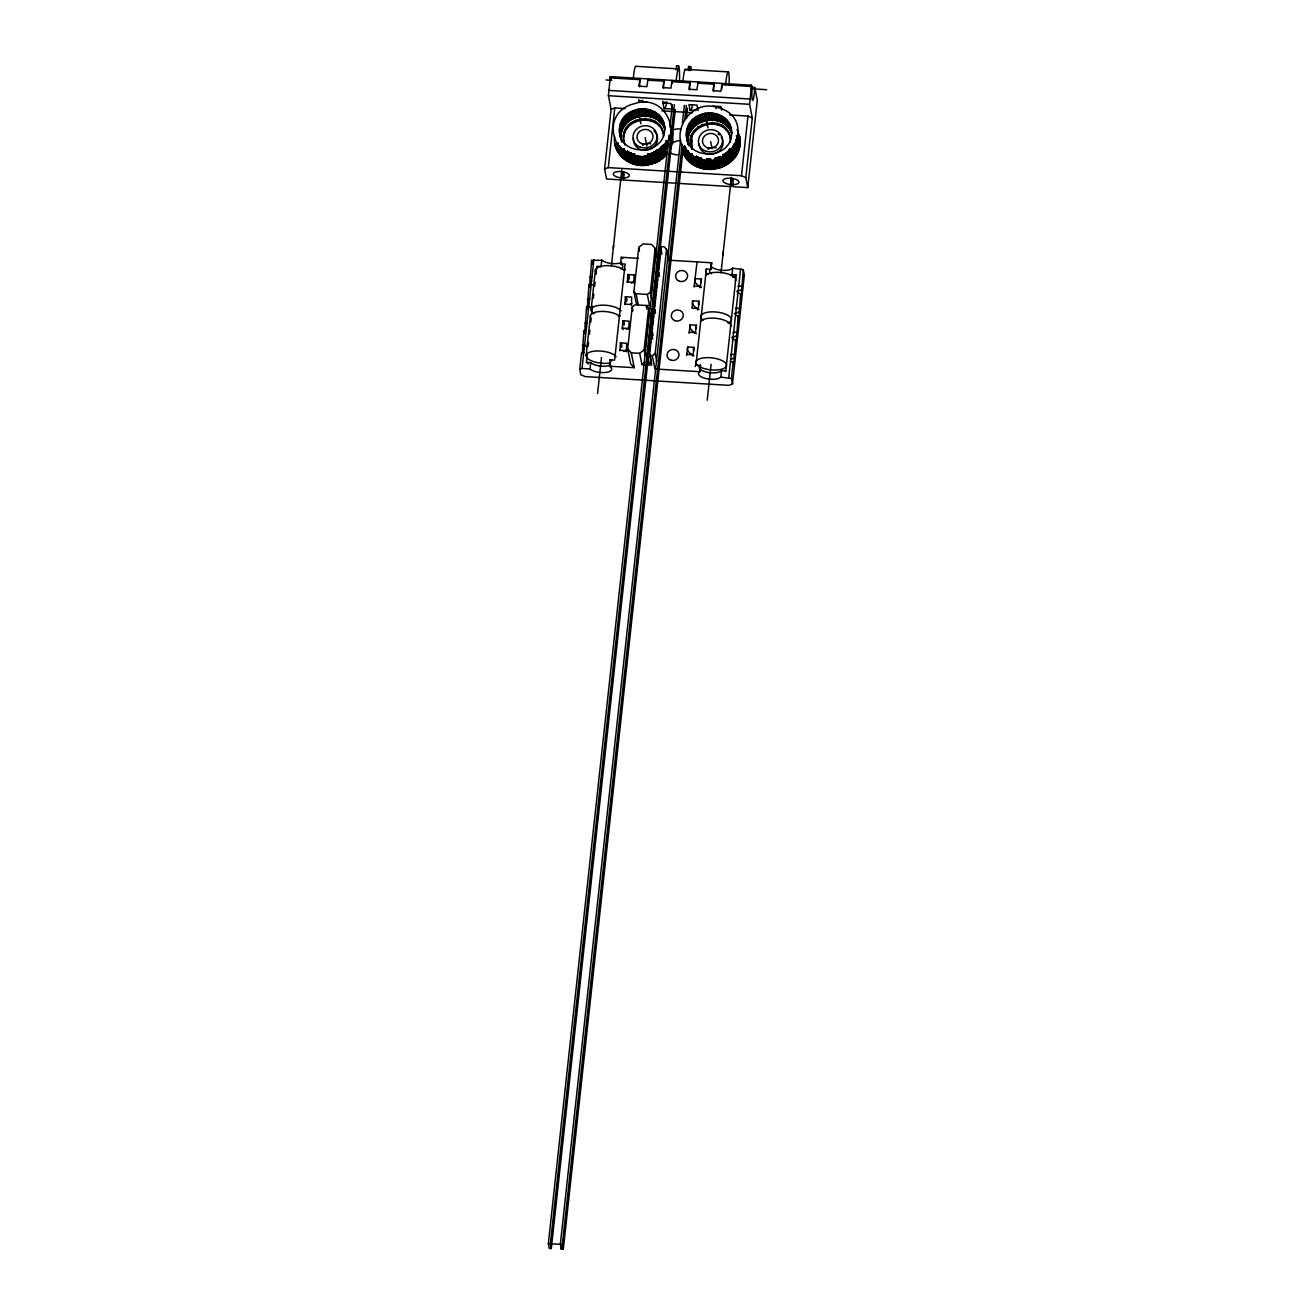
<?xml version="1.0" encoding="UTF-8"?>
<svg xmlns="http://www.w3.org/2000/svg" width="1315" height="1315" viewBox="0 0 1315 1315"><rect width="100%" height="100%" fill="white"/><g stroke="black" fill="none" stroke-linecap="round" stroke-linejoin="round"><path stroke-width="1.5" d="M704.988 160.463L705.645 169.224C707.191 162.994 698.742 165.887 701.257 158.178L699.646 159.542C733.589 171.197 756.174 117.906 718.385 107.698C684.457 96.044 661.856 149.318 699.646 159.542L700.846 158.079L702.111 164.49L701.388 168.353L701.388 164.276L710.626 165.493L721.754 162.83L731.206 155.63L734.986 149.516L736.86 140.015L740.115 140.179C742.564 173.202 687.318 180.714 681.762 147.691M736.844 141.921L740.098 143.204L736.795 142.431L736.86 140.015M614.565 136.563C612.231 153.789 629.984 167.86 646.355 165.213L645.451 156.37M622.209 171.772L621.321 179.892L606.593 179.004L604.604 168.961L611.097 109.326L608.401 95.699L610.291 76.615L751.473 85.228L752.065 88.845A11.506 1.282 -86.5 0 0 752.739 100.417A11.506 1.282 -86.5 0 0 754.711 87.563L751.013 87.053M640.865 165.345L639.994 156.485M646.355 165.213L644.958 156.436L646.355 165.213L656.875 162.156L666.311 155.022L664.256 151.554L664.354 144.946M707.832 169.421L706.615 159.033L706.073 160.611M733.228 178.577L732.981 186.714L747.775 187.618L745.802 177.574L752.295 117.939L749.583 104.312L751.473 85.228M702.67 164.622L701.799 159.822L703.048 164.737L702.44 168.632L702.539 164.605M617.721 142.76L614.993 144.601L617.935 143.631L618.461 145.373L615.831 147.51L618.642 145.834L618.099 144.025M700.303 157.915L701.47 164.276L695.125 161.416L689.981 157.077L686.479 151.948L685.263 147.461M622.307 149.68C629.737 169.323 668.628 162.748 666.919 141.001M665.406 143.795L666.36 148.628L665.456 143.697C665.061 153.641 669.417 144.469 667.954 141.741M732.356 147.905L733.244 152.836L736.384 154.858L733.523 152.392L734.428 150.65L733.54 145.768L734.575 150.387L733.606 145.603L734.51 150.567L737.846 152.096L734.822 149.894L734.033 144.716M650.876 155.055L651.747 164.128L649.429 153.871L650.005 155.318C614.236 167.597 596.698 113.106 634.109 103.754C669.877 91.475 687.416 145.949 650.005 155.318L648.689 154.069L647.457 165.065L645.879 156.304M717.645 168.501L715.82 158.096M641.506 156.617L641.967 165.394L641.013 156.6M639.78 165.263L638.909 156.436M706.73 169.339L705.974 160.529L706.73 169.339L706.369 165.312M660.377 149.696L663.253 158.014L661.577 154.299L661.889 148.266C663.976 153.28 660.755 157.258 660.64 149.466L663.253 158.014L661.018 154.792L660.064 149.992M734.082 144.584L735.036 149.4L735.332 143.614M623.228 149.795L623.014 153L620.368 155.4L622.537 152.458L621.896 149.236M643.331 161.416L643.068 165.394L643.89 161.4L642.838 156.551M619.447 129.61C619.595 102.899 665.538 101.913 664.667 129.445C664.535 156.156 618.592 157.142 619.447 129.61L620.877 138.272M620.877 136.826C621.124 114.06 657.533 107.896 664.979 129.544M686.397 133.686C686.545 106.992 732.488 106.005 731.633 133.538C731.485 160.249 685.542 161.235 686.397 133.686L687.959 143.812M687.827 140.902C688.09 118.136 724.483 111.972 731.929 133.637L730.499 126.421M647.983 79.837L648.048 78.916L646.898 86.675L638.893 86.182L640.043 78.423L639.978 79.344A19.166 2.137 -86.5 0 0 639.567 86.806M698.002 82.894L698.068 81.974L696.934 89.732L688.928 89.239L690.079 81.481L689.997 82.401A19.166 2.137 -86.5 0 0 689.586 89.847M637.594 156.304L638.548 161.12L637.611 164.967L638.416 161.088L637.38 156.255L638.416 161.088M704.561 169.06L704.002 160.266M702.44 168.632L702.046 159.904M586.161 355.395L590.435 315.863M591.125 309.6L595.399 270.085M597.569 393.53L601.465 357.581M611.36 266.14L613.612 245.231M707.223 400.22L711.103 364.255M720.998 272.83L723.266 251.921M710.938 266.271A11.506 4.471 6.2 0 0 721.82 270.298A11.506 4.471 6.2 0 0 732.603 268.211L743.271 269.641L744.356 275.098L732.488 383.98L728.806 385.344L585.142 376.583L580.819 374.742L579.751 369.285L581.542 352.88L584.057 352.436M582.298 353.867L583.942 330.706L586.474 330.279M584.912 329.851L586.556 306.691L589.087 306.264A19.166 7.463 6.2 0 0 590.073 307.25M587.328 307.694L588.972 284.533L591.503 284.106A19.166 7.463 6.2 0 0 592.49 285.092M588.972 284.533L589.531 287.36L591.602 260.386L601.958 260.238A11.506 4.471 6.2 0 0 621.748 262.408M590.714 283.991L591.142 279.964M579.751 369.285L582.019 368.479L593.887 259.581M588.282 363.926A15.517 6.049 6.2 0 1 586.424 362.348L587.246 354.31M588.117 346.305L588.561 342.311M589.432 334.306L589.876 330.295M590.747 322.29L591.175 318.296A15.435 6.016 6.2 0 1 600.067 311.491A15.435 6.016 6.2 0 1 619.661 316.29M591.619 314.285L592.49 306.28M593.361 298.275L593.788 294.281M594.659 286.276L595.103 282.281M595.974 274.276L596.846 266.271L601.251 266.715M604.604 168.961L608.286 167.613L614.779 107.962L625.036 108.586M621.042 268.885A11.506 4.471 6.2 0 0 620.779 263.855L625.102 264.036L614.647 360.08L610.094 359.8L609.618 366.277A11.506 4.471 6.2 0 1 606.182 372.392A11.506 4.471 6.2 0 1 590.106 369.137L590.599 362.578L586.375 362.315M601.054 266.518L601.76 260.058M613.267 248.387L621.798 169.734M676.14 183.245L623.326 180.023L623.589 171.903M623.326 180.023L623.984 173.925M620.647 263.773L621.255 257.296L638.449 258.348M620.006 350.743L620.351 342.886L626.614 343.281L626.581 351.795M623.096 329.588A19.166 7.463 6.2 0 0 622.422 328.569L622.768 320.728L629.03 321.107L628.981 329.621M625.036 304.554L625.381 296.713L631.644 297.091L631.595 305.622M627.452 282.396L627.797 274.556L634.06 274.934L634.816 276.068M634.011 283.448L634.06 274.934M609.503 366.211L634.241 367.69L630.641 363.762L627.699 348.87L632.219 307.233L634.849 304.817L649.561 305.655L647.342 294.429L650.366 292.259L655.149 248.371L651.55 244.442L643.15 243.916L638.745 247.368L633.912 291.766L636.131 302.976L638.285 304.965L636.065 293.738L633.912 291.766M663.565 88.269A19.166 2.137 -86.5 0 1 663.976 80.807L664.059 79.886L662.908 87.645L670.913 88.138L672.064 80.379L671.981 81.3A19.166 2.137 -86.5 0 0 671.817 83.798M645.221 355.477L644.103 349.872L648.64 308.236L646.142 305.507L646.881 309.255M648.41 356.464L551.297 1248.51L549.292 1248.395L548.339 1243.579L669.006 135.149M669.91 126.996L672.343 104.543M676.124 69.826L676.568 65.75L678.573 65.865L679.526 70.681M674.348 104.658L550.344 1243.711L551.297 1248.51M678.129 69.958L678.573 65.865M660.196 248.272L675.302 109.474M651.813 363.285L648.805 363.104L647.095 354.442L649.314 353.636L650.317 349.971L647.506 350.76M649.709 349.938L650.711 346.272L647.901 347.061L648.936 352.256M650.12 346.239L651.122 342.59L648.311 343.363M650.514 342.541L651.517 338.892L648.706 339.664L649.396 343.133M650.909 338.859L651.911 335.193L649.1 335.983L650.136 341.177M651.32 335.161L652.322 331.512L649.511 332.284M651.714 331.462L652.717 327.813L649.906 328.586M652.125 327.78L653.128 324.115L650.317 324.887L651.007 328.356M652.519 324.082L653.522 320.416L650.711 321.205L651.747 326.399M652.93 320.383L653.933 316.734L651.122 317.507L651.813 320.975M653.325 316.685L654.328 313.036L651.517 313.808M653.736 313.003L654.739 309.337L651.928 310.11L652.947 315.321M654.13 309.304L655.133 305.639L652.322 306.428M654.541 305.606L655.544 301.957L652.733 302.729L653.407 306.198M654.936 301.908L655.938 298.258L653.128 299.031L654.163 304.225M655.347 298.226L656.349 294.56L653.539 295.349M655.741 294.527L656.744 290.862L653.933 291.651M656.152 290.829L657.155 287.18L654.344 287.952L655.018 291.42M656.547 287.13L657.549 283.481L654.739 284.254M656.941 283.448L657.944 279.783L655.133 280.572L655.823 284.024M657.352 279.75L658.355 276.084L655.544 276.873M657.747 276.051L658.749 272.402L655.938 273.175L656.974 278.369M658.158 272.353L659.16 268.704L656.349 269.476M658.552 268.671L659.555 265.005L656.744 265.794L657.434 269.246M658.963 264.972L659.966 261.307L657.155 262.096L658.174 267.29M659.357 261.274L660.36 257.625L657.549 258.397L658.24 261.866M659.768 257.592L660.771 253.926L657.96 254.699M660.163 253.894L661.166 250.228L658.355 251.017L659.39 256.211M660.574 250.195L661.56 246.628L664.174 246.793L666.524 249.357L668.776 260.748M648.805 363.104L647.276 352.88L649.479 352.058M644.103 349.872L639.698 353.324L641.917 364.551L651.615 365.143L649.314 353.636M656.695 361.017L655.182 353.423L666.524 249.357M680.578 139.965L560.338 1244.319L561.291 1249.135L563.297 1249.25L683.307 146.935M682.354 123.643L684.359 105.266M688.123 70.566L688.583 66.49L690.572 66.605L691.213 69.81M561.291 1249.135L561.735 1245.042M563.297 1249.25L562.343 1244.434L682.123 144.173M684.803 119.681L686.348 105.397M690.128 70.681L690.572 66.605M686.414 118.366L687.531 108.159M713.601 91.31A19.166 2.137 -86.5 0 1 714.012 83.864L714.078 82.944L712.927 90.702L720.932 91.195L722.083 83.437L722.001 84.357A19.166 2.137 -86.5 0 0 721.705 89.338M686.627 355.461L687.761 347.012L694.024 347.39L692.939 355.182A19.166 7.463 6.2 0 0 692.643 356.135M689.044 333.287L690.178 324.838L696.44 325.216L695.356 333.024M692.791 300.823L691.986 308.22L698.249 308.598L699.054 301.217L692.791 300.823L692.463 301.891A25.215 9.813 6.2 0 0 698.89 309.6M694.073 287.114L697.032 261.915M700.09 287.788A19.166 7.463 6.2 0 1 700.369 286.851L701.454 279.043L695.208 278.665L694.879 279.733A25.215 9.813 6.2 0 0 701.289 287.443M695.175 366.523A15.517 6.049 6.2 0 1 695.931 365.028L706.385 268.983L710.938 269.263L711.645 262.803L670.831 260.321M699.712 371.718L700.484 365.307L699.712 371.718A11.506 4.471 6.2 0 0 705.58 378.457A11.506 4.471 6.2 0 0 720.752 377.109L731.419 378.539L732.488 383.98M711.579 273.914A11.506 4.471 6.2 0 1 710.757 269.345L711.645 262.803M680.2 183.492L730.976 186.582L731.239 178.446M722.921 255.077L731.387 177.361M730.976 186.582L731.863 178.462M745.802 177.574L741.479 175.733L747.972 116.082L729.529 114.964M720.867 376.945L721.573 370.551L725.798 370.814L736.252 274.769L731.913 274.671A11.506 4.471 6.2 0 1 730.598 275.608M732.028 274.506L732.734 268.046M747.775 187.618L757.292 100.252L754.728 87.365M728.757 377.421L740.608 268.523M731.419 378.539L733.211 362.118L730.433 361.362M733.211 362.118L733.77 364.962L735.611 339.96L732.85 339.204A19.166 7.463 6.2 0 1 732.241 340.092M735.611 339.96L736.17 342.788L738.225 315.945L735.463 315.189M738.225 315.945L738.8 318.789L740.641 293.787L737.879 293.031A19.166 7.463 6.2 0 1 737.271 293.919M740.641 293.787L741.2 296.615L743.271 269.641M624.198 150.272L625.151 155.088L623.277 158.342L625.71 155.565L626.088 152.195M694.534 156.814L695.734 161.745L694.649 156.88L695.602 161.696L694.501 165.46L695.75 161.794L694.797 156.978L695.931 161.893L697.723 162.797L696.523 156.469L698.101 163.011L697.345 166.906L696.523 156.469L697.345 166.906L698.479 163.192L697.213 156.781M709.377 160.644L709.574 159.066L711.119 169.454L710.297 165.493M636.542 164.769L636.115 155.975M703.492 168.862L703.065 160.068M698.331 167.317L697.92 158.556L699.186 163.487L698.331 167.317L699.366 163.57L698.347 158.688M629.573 152.376L628.8 157.718L626.647 160.841L628.159 157.323L627.206 152.507M644.153 165.378L642.772 156.584L643.068 165.394L641.95 156.617M637.611 164.967L637.348 156.255L638.268 161.055L637.118 156.238M630.263 152.704L631.529 159.115L630.395 162.83L633.156 153.773L634.619 160.233L633.255 153.789L632.696 155.449L633.468 153.871L634.751 160.282L633.403 163.964L634.422 160.183L632.959 153.724L632.696 155.449L633.896 153.987L635.161 160.414L634.438 164.276L636.098 160.644L634.997 155.795L636.329 160.644L635.178 155.795M736.203 145.899L736.022 140.31L736.515 144.14M635.49 164.539L636.098 160.644L634.948 155.795L635.901 160.594L634.438 164.276L635.572 160.512M636.016 160.594L636.591 156.633M693.498 156.156L693.597 164.917L695.125 161.416L694.172 156.6M639.419 161.235L638.696 165.131L639.945 161.301L638.843 156.469M712.845 160.397L714.407 169.142L709.36 159.066L708.275 160.66L708.588 159.099L710.018 169.487L707.585 159.033L707.174 160.66L708.144 159.082L710.018 169.487L707.865 159.066L707.174 160.66M717.332 157.652L719.765 167.893L717.332 157.652L716.971 159.394L716.379 157.948L718.713 168.205L716.708 164.622L715.639 158.162L716.987 164.523M633.403 163.964L634.224 160.134L632.959 153.724M700.353 168.041L701.191 164.211L700.106 157.866L698.61 159.23L699.909 157.8L701.388 168.353L700.435 157.948M632.384 163.619L633.32 159.822L632.384 154.94M699.333 167.695L700.27 163.915L699.35 159.033M623.474 135.527L623.968 141.954C616.916 115.802 663.681 109.063 663.45 136.365M623.803 137.122C625.677 116.328 659.867 113.715 663.648 134.755M691.92 149.088C680.397 123.298 727.507 110.739 730.614 138.831L728.773 132.651M690.917 146.031C687.186 125.056 720.061 115.375 729.102 134.262M638.63 156.436L639.863 161.252L638.696 165.131L638.022 156.37M631.381 163.241L632.449 159.444L634.34 160.118M690.737 153.97L691.624 158.721L690.227 162.419L691.789 158.901L690.605 153.871L691.411 158.54L690.227 162.419L692.101 159.164L691.148 154.365M690.178 324.838L689.849 325.906A25.215 9.813 6.2 0 0 696.276 333.615M687.761 347.012L687.433 348.064A25.215 9.813 6.2 0 0 693.86 355.773M667.461 142.053L668.102 145.209L667.478 141.987L668.152 145.143L668.661 143.614M629.655 152.409L631.134 158.934L629.425 162.386L630.773 158.721M696.375 166.463L697.607 162.797L696.342 156.386M634.833 154.233L633.731 155.729L634.307 154.102L635.72 160.545L634.783 155.745M663.401 146.54C662.957 156.682 667.346 148.792 664.7 144.897L665.653 149.713L664.617 145.028M730.104 156.814L728.691 158.244L731.009 161.4L728.296 158.605L727.442 153.691M628.471 161.893L629.803 158.277L628.899 153.411M695.421 165.986L696.769 162.353L695.619 157.373M735.923 146.935L739.244 148.217L735.825 147.313L735.216 144.009L735.808 147.214L739.244 148.217L736.088 146.425L735.447 143.22M691.033 163.093L692.413 159.444L691.641 154.759L692.66 159.641L691.033 163.093L692.824 159.773L691.46 154.628M667.691 141.346L668.152 145.028L668.562 144.091M629.425 162.386L630.838 158.803L629.819 153.904L631.019 158.868L629.901 153.987M627.551 161.383L628.981 157.816L627.649 151.324M694.501 165.46L695.931 161.893M667.461 146.655L666.738 141.379M669.96 149.877L672.918 141.149L672.622 132.092M632.055 159.329L630.395 162.83L632.416 159.477L630.97 154.463M685.953 150.781L687.055 153L686.446 149.828L689.011 155.86L688.074 151.143L689.109 156.025L688.139 151.192L689.044 155.975L687.334 159.493L689.241 156.222L688.205 151.291L688.912 155.811L687.334 159.493L689.487 156.534M626.696 152.162L627.814 157.093L625.759 160.266L627.485 156.83L626.285 151.833M692.709 164.342L694.435 160.907M708.275 160.66L709.032 159.082L710.429 165.476L712.911 165.279M624.904 159.641L626.614 156.255L625.825 155.597M691.854 163.734L693.564 160.348L692.134 153.724M666.475 148.365L665.505 143.631L666.458 148.48L666.311 141.741M689.208 152.392L690.112 157.225L688.008 160.266L689.767 156.847L688.863 153.329M733.491 152.343L732.734 147.181M625.759 160.266L627.551 156.912L626.663 152.129M624.083 159.016L625.858 155.68L624.789 150.781M737.386 153.033L734.378 150.732L733.622 145.587M628.521 157.537L626.647 160.841L628.981 157.816L627.534 151.291L628.734 157.652L630.658 158.704L629.54 153.756M633.731 155.729L634.635 154.184M729.447 149.779L730.729 156.206L733.277 159.115L730.22 156.748L729.069 150.189M622.505 157.652L624.609 154.595L623.54 149.68L624.839 154.808L623.721 149.828L624.74 154.71L622.505 157.652L624.461 154.463L623.392 149.466M689.455 161.729L691.411 158.54L690.112 157.225M688.008 160.266L689.981 157.077L689.257 153.773M687.005 152.935L684.951 156.173L687.351 153.559L686.512 149.992M621.765 156.929L623.787 153.822L622.718 148.776M688.715 161.005L690.737 157.899L689.981 154.463M631.151 153.066L629.622 154.414L630.658 152.869M687.844 154.332L685.493 157.027L687.581 153.904M736.795 142.168L740.098 143.204M701.454 279.043L701.174 279.454A19.166 7.463 6.2 0 0 701.273 282.396M699.054 301.217L698.758 301.628A19.166 7.463 6.2 0 0 698.873 304.554M698.249 308.598L697.969 309.009A19.166 7.463 6.2 0 0 697.673 309.962M696.44 325.216L696.145 325.627A19.166 7.463 6.2 0 0 696.26 328.569M694.024 347.39L693.745 347.801A19.166 7.463 6.2 0 0 693.843 350.727M621.058 156.173C623.425 147.609 626.203 161.334 623.655 149.795M721.573 370.551L721.442 370.731A11.506 4.471 6.2 0 1 709.163 372.638A11.506 4.471 6.2 0 1 699.186 367.575M700.698 159.805L701.783 158.326L699.646 159.542L701.585 158.277M687.153 153.198L684.951 156.173L686.94 152.737L684.441 155.285M734.526 144.256L735.874 147.116L735.266 143.779L735.825 147.313L738.948 149.203M656.875 162.156L653.999 153.855L655.889 162.616L655.297 158.507L657.089 157.504L655.823 151.094L655.889 162.616L653.144 152.507M725.864 155.236L724.368 154.217L724.96 155.827L723.924 154.513L725.19 160.923L727.606 164.063L725.469 160.742L724.121 154.365C723.842 169.29 726.373 153.691 730.203 162.107L727.968 158.885L726.702 152.474M619.727 154.611L622.077 151.883L621.502 148.71L622.209 152.03L621.469 148.694L622.274 152.129L619.727 154.611C621.009 148.003 624.559 156.436 622.357 149.729L623.146 153.148L620.368 155.4L622.817 152.754M686.677 158.688L688.912 155.811M725.765 370.846L725.798 370.814A15.517 6.049 6.2 0 1 725.255 371.57M685.493 157.027L687.745 154.167M662.809 147.313L663.763 152.113L666.311 155.022L667.658 153.395L664.979 150.65L663.96 145.801M619.118 153.789L621.403 150.995L618.938 146.59L616.193 148.447L619.135 147.05L616.587 149.384M686.068 157.866L688.37 155.088M628.636 154.003L629.869 152.524M686.085 151.126L683.537 153.477L685.888 150.666M665.653 149.663L664.88 144.634M618.527 152.951L620.894 150.239L617.984 152.08L620.401 149.466L619.562 145.916M736.186 146.031L739.49 147.231L736.252 145.718L735.693 141.905M629.622 154.414L630.953 152.984M684.49 145.949L681.959 148.694L684.671 146.836M684.77 147.231L682.189 149.663L684.885 147.724L685.592 149.926L683.143 152.54L685.411 149.45L685 147.905M728.691 158.244L727.853 153.247M620.203 149.121L617.475 151.209L619.94 148.677M683.537 153.477L686.101 151.028M661.33 154.513L660.623 149.483L661.511 154.348M684.54 146.146L681.959 148.694L684.589 146.442M654.87 163.044L652.421 152.819L654.13 153.806L652.733 152.688L654.87 163.044L652.224 152.902L653.128 154.233M617.014 150.304L619.529 147.872M683.964 154.381L686.479 151.948L685.526 147.148M662.579 153.263L662.037 146.179L663.385 152.524L665.587 155.811L663.122 152.819L661.987 146.261L663.27 152.622L665.587 155.811M617.475 151.209C621.88 150.272 619.332 144.305 616.193 148.447L618.79 146.212M696.588 158.507L698.101 157.159L695.602 158.096L697.607 156.945M647.703 160.94L650.136 160.43L649.002 153.987L650.695 164.424L650.284 160.397M620.614 149.811L617.984 152.08C620.976 147.296 623.524 155.384 621.124 148.151M682.781 151.587L685.493 149.516L683.143 152.54L685.592 149.926M682.189 149.663L684.836 147.527M649.709 355.51L652.322 355.675L655.182 353.423M641.917 364.551L644.86 362.25M615.519 146.557L618.182 144.502M682.469 150.633L685.131 148.595M657.073 150.354L658.437 156.699L657.188 150.255C656.267 161.877 663.993 154.381 659.407 148.661M658.24 156.847L657.237 150.255L658.914 151.159L656.958 150.436L659.736 160.562L657.237 150.255L659.736 160.562L656.908 152.277M615.831 147.51L618.461 145.373M615.239 145.587L617.935 143.631M624.198 148.94L622.324 150.189L624.444 149.137M742.005 289.234L740.986 289.859A25.215 9.813 6.2 0 1 736.729 291.42M739.589 311.392L738.57 312.017A25.215 9.813 6.2 0 1 734.312 313.595M736.975 335.407L735.956 336.032A25.215 9.813 6.2 0 1 731.699 337.61M734.575 357.565L733.54 358.206A25.215 9.813 6.2 0 1 731.584 359.061M711.464 262.885L711.563 262.819A11.506 4.471 6.2 0 0 710.527 263.904M655.297 158.507L654.393 151.833L655.675 158.26M723.825 166.232L720.489 156.403L721.754 162.83L723.825 166.232C718.943 162.665 725.962 159.033 726.702 164.654L723.875 156.354M713.601 160.266L714.505 165.065L713.535 160.266C711.777 170.194 718.302 159.97 718.713 168.205L717.234 164.474M617.803 143.154L614.993 144.601L617.886 143.45M656.99 157.553L658.815 161.12L657.5 157.307M724.236 161.498L723.053 155.038L725.765 165.213M642.131 161.416L641.243 156.584C646.125 163.339 636.986 162.715 638.761 156.436L639.863 161.252M695.602 158.096L697.903 157.077M720.998 157.899L721.754 162.83L720.094 156.6L722.839 166.709C722.806 161.022 715.146 163.75 719.765 167.893M652.602 152.737C658.108 162.994 649.166 156.09 651.747 164.128L649.857 153.74M718.072 164.227L716.938 157.767M611.097 109.326L614.779 107.962M658.536 249.439L660.738 248.634M658.125 253.138L660.344 252.316M657.73 256.836L659.933 256.014M657.319 260.518L659.538 259.713M659.127 263.395L656.925 264.216L657.944 269.411M656.514 267.915L658.733 267.093M656.119 271.613L658.322 270.791M657.927 274.49L655.708 275.295L656.399 278.764M655.314 278.994L657.516 278.172M654.903 282.692L657.122 281.87M656.711 285.569L654.508 286.391L655.544 291.585M654.097 290.073L656.317 289.267M653.703 293.771L655.906 292.949M653.308 297.469L655.511 296.648M652.898 301.151L655.117 300.346M652.503 304.85L654.706 304.044M652.092 308.548L654.311 307.726M653.9 311.425L651.698 312.247L652.371 315.699M651.287 315.929L653.506 315.123M650.892 319.627L653.095 318.822M652.7 322.504L650.481 323.326L651.517 328.52M650.087 327.024L652.289 326.202M649.676 330.706L651.895 329.901M649.281 334.404L651.484 333.599M648.87 338.103L651.089 337.281M648.476 341.801L650.678 340.98M648.065 345.483L650.284 344.678M649.873 348.36L647.67 349.182L648.361 352.65M710.626 165.493L709.574 159.066L711.119 169.454M589.778 277.136L592.309 276.709M587.361 299.31L589.893 298.883M584.748 323.326L587.279 322.882M582.331 345.483L584.863 345.056A19.166 7.463 6.2 0 0 587.131 347.012M646.865 156.107L647.457 165.065L646.322 156.238L648.542 164.885M649.626 164.671L648.788 160.759L649.741 160.545M646.257 161.186L645.123 156.403L646.257 161.186L643.791 161.367M634.488 160.183L633.255 153.789L634.619 160.233M707.125 165.345L709.163 165.476L708.012 159.082L708.916 169.471M723.562 154.759L724.96 155.827L724.203 154.332L725.42 160.759L724.368 154.217L727.376 159.362L726.538 154.447M710.429 165.476L709.278 159.066M722.149 162.6L721.458 157.636M701.191 164.211L699.005 163.405L698.216 158.671M736.515 136.316L739.572 136.185L740.115 140.179L736.893 140.113L740.148 141.182M703.048 164.737L702.325 159.92M622.915 177.985L623.754 177.969A8.071 3.14 6.2 0 0 629.31 175.322L629.195 174.895A8.071 3.14 6.2 0 0 620.532 171.525A8.071 3.14 6.2 0 0 613.267 174.024A8.071 3.14 6.2 0 0 620.647 177.821L621.321 179.892M732.57 184.675L733.408 184.659A8.071 3.14 6.2 0 0 738.964 182.012L738.833 181.585A8.071 3.14 6.2 0 0 730.187 178.215A8.071 3.14 6.2 0 0 722.905 180.697A8.071 3.14 6.2 0 0 730.285 184.511L730.565 184.544M706.665 165.328L705.415 160.512M736.449 136.02L739.572 136.185L737.09 129.577M635.72 66.309L678.54 68.906M685.312 69.317L728.132 71.898A15.435 1.726 -86.5 0 1 729.085 85.097M606.018 79.985L611.771 80.33M750.618 88.73L766.661 89.699M648.952 155.597L648.476 154.134L650.695 164.424M609.864 77.848L639.616 79.656M647.621 80.149L663.615 81.119M671.62 81.612L689.635 82.713M697.64 83.19L713.651 84.176M721.656 84.653L751.046 86.445M608.483 90.39L749.682 99.003M608.401 95.699L749.583 104.312M646.964 102.044L638.959 101.551L638.843 99.661M662.859 101.124L662.974 103.014L670.979 103.507L672.376 109.277A25.215 2.811 -86.5 0 0 672.754 109.129M712.993 106.071L720.998 106.548L721.721 110.246M662.974 103.014L664.075 108.553L672.08 109.046M698.084 110.641L696.983 105.085L688.978 104.608L690.079 110.148L696.079 110.509M661.905 110.838L692.643 112.712M608.286 167.613L741.479 175.733M626.992 281.936L633.255 282.33M694.402 286.045L700.648 286.44M636.065 293.738L647.342 294.429M624.576 304.11L630.838 304.488M621.962 328.125L628.225 328.503M689.372 332.235L695.635 332.613M619.546 350.283L625.809 350.661M686.956 354.392L693.219 354.771M627.699 348.87L631.299 352.815L639.698 353.324M695.931 365.028L700.303 365.389A11.506 4.471 6.2 0 0 699.366 366.425M699.794 371.701L654.952 368.956L652.322 355.675M582.019 368.479L589.909 368.956M548.339 1243.579L562.343 1244.434M699.186 163.487L698.364 158.737M736.844 138.798L740.049 139.16L736.795 138.305M627.551 156.912L626.466 152.03M712.237 160.463L714.407 169.142L711.645 160.479M645.862 161.252L644.679 156.403M736.384 135.626L739.77 137.171M736.877 139.604L740.115 140.179L736.86 139.209M638.005 161.038L636.098 160.644M735.545 140.721L736.679 143.549L740 144.223L736.762 142.825L736.137 139.62M736.811 138.486L740.049 139.16M736.696 137.401L739.934 138.157M728.806 150.485L730.795 151.077L729.168 150.091L730.335 156.6M641.967 165.394L640.75 156.534M736.712 143.236L740 144.223L736.647 143.73L736.038 140.212M660.311 147.888L662.316 148.496L660.475 147.74M621.255 257.296L621.485 257.395A11.506 4.471 6.2 0 1 622.85 258.562M610.094 359.8L610.324 359.899A11.506 4.471 6.2 0 1 611.689 361.066M661.166 147.083L663.089 147.757M691.411 158.54L690.638 153.888M736.893 141.017L740.148 142.201M733.425 145.932L734.28 150.896L737.846 152.096L734.641 150.272L733.688 145.472M728.937 150.337L730.795 151.077M729.266 152.573L727.425 151.833L728.461 153.28L727.277 151.965M741.446 286.391L738.685 285.634A19.166 7.463 6.2 0 1 738.077 286.538M739.03 308.565L736.269 307.809A19.166 7.463 6.2 0 1 735.66 308.696M736.416 332.563L733.655 331.807A19.166 7.463 6.2 0 1 733.047 332.711M734 354.738L731.239 353.982A19.166 7.463 6.2 0 1 730.63 354.869M622.077 151.883L621.387 148.611M747.972 116.082L752.295 117.939M699.399 163.537L700.27 163.915M739.868 145.225L736.647 143.73L736.071 140.031M729.726 149.466L731.518 150.288L730.072 149.055M656.218 150.896L657.993 151.751L656.596 150.666M736.499 144.634L739.704 146.228M734.986 149.516L738.241 151.143L735.184 149.039L734.329 143.828M705.07 165.098L704.281 160.331M736.301 145.538L739.49 147.231M725.946 153.082L727.622 153.97L726.357 152.737M658.996 148.989L660.656 149.877M590.336 279.98L591.651 280.753M587.92 302.138L589.235 302.91M585.307 326.153L586.621 326.925M582.907 348.327L584.205 349.1M738.241 151.143L735.118 149.236L734.428 146.08M653.539 152.326L655.133 153.329L654.032 152.096M735.529 148.184L738.619 150.173M726.11 152.951L727.622 153.97M729.94 149.22L731.518 150.288M657.418 150.14L658.914 151.159M694.336 160.89L692.775 159.674M667.872 145.817L670.88 148.003M690.079 110.148L690.375 110.378A25.215 2.811 -86.5 0 0 692.413 105.43M664.075 108.553L664.371 108.8A25.215 2.811 -86.5 0 0 666.804 101.715M736.384 154.858L733.408 152.556L732.537 147.609L733.376 152.589L732.389 147.822M733.984 151.57L736.91 153.954M733.967 158.31L731.206 155.63L730.351 150.633L731.206 155.63L733.967 158.31L730.992 155.877L730.121 150.962M653.834 152.178L655.133 153.329M730.433 156.518L733.277 159.115L730.072 156.896L729.151 151.998L730.072 156.896L732.554 159.904M735.249 156.617L732.488 153.97L731.732 148.842L732.603 153.789L735.841 155.745L733.03 153.181L732.077 148.365M656.103 152.836L654.903 151.652L657.845 161.663M590.599 362.578L590.797 362.759A11.506 4.471 6.2 0 0 610.587 364.929M627.797 274.556L628.258 275.016A19.166 7.463 6.2 0 1 627.502 280.67M625.381 296.713L625.841 297.174A19.166 7.463 6.2 0 1 626.614 301.119M622.768 320.728L623.228 321.189A19.166 7.463 6.2 0 1 624 325.134M620.351 342.886L620.812 343.346A19.166 7.463 6.2 0 1 621.584 347.291M734.625 157.471L731.929 154.726L731.074 149.663M664.387 151.389L666.311 155.022L664.042 151.8L663.253 146.77L664.387 151.389L667.001 154.217M723.99 161.679L726.702 164.654L724.45 161.383M731.009 161.4L728.543 158.375L727.639 153.477L728.494 158.392L727.705 153.46M731.798 160.66L729.398 157.586L728.066 151.126L729.151 157.718M664.831 156.567L662.448 153.51L661.429 148.644M624.51 150.551L625.463 155.351L623.277 158.342L625.858 155.68L625.299 151.094M661.741 154.167L664.059 157.307M628.915 157.734L627.255 151.126L628.734 157.652M720.078 158.31L719.387 156.896L720.456 163.389L722.839 166.709L719.683 156.764L720.078 158.31L718.269 157.34L719.058 158.704M729.365 162.781L727.211 159.493L726.307 154.595L727.261 159.394M662.415 158.704L660.262 155.4L659.472 150.469L662.415 158.704L659.341 150.567M724.171 161.564L722.773 155.17L724.171 161.564L721.639 157.586L722.625 162.337M718.006 159.115L720.653 163.307L719.552 156.814L721.836 167.137M728.247 153.559L730.22 156.748L729.283 151.883L730.22 156.748M728.494 163.438L725.436 155.219M661.544 159.345L659.489 155.992L658.7 150.962M730.828 150.748L732.603 153.789L731.65 148.957M651.303 153.247L652.109 154.628M725.65 160.644L727.606 164.063M658.684 156.551L660.656 159.97M732.932 147.609L734.51 150.567M698.775 158.868L701.388 164.276L700.106 157.866M724.812 165.739L722.132 157.274M695.323 157.258L697.805 162.879M658.815 161.12L655.758 151.176M692.019 154.775L694.501 161.005L693.597 164.917L694.764 161.186L693.81 156.37M689.849 153.871L691.559 158.688L690.457 153.74M720.801 167.531L718.549 158.868M653.851 163.438L651.599 154.792M715.491 168.977L713.272 160.315M690.605 144.436L692.117 149.006M623.639 140.343L624.97 144.995M688.008 152.688L689.044 155.975L688.09 151.159M652.815 163.8L650.547 155.219L651.451 160.052L652.421 152.819L653.506 159.312M647.868 155.844L647.506 154.348L648.788 160.759M662.201 147.97L663.253 152.672L662.201 146.014M666.541 141.806L667.56 146.475M667.56 141.839L668.234 144.962M650.514 155.219L651.352 160.068L650.333 155.285M650.136 160.43L648.755 154.036L649.988 160.446M716.576 168.747L714.768 159.97M656.317 152.622L657.237 157.438L656.547 152.491M642.558 156.584L643.676 161.4M622.439 149.811L623.146 153.148L622.176 149.548M666.639 141.56L667.626 146.31M663.27 146.754L664.256 151.554M654.114 153.789L655.1 158.605L654.097 153.789M647.605 160.989L646.618 156.173L647.522 160.989M642.18 161.4L641.178 156.6L642.328 161.416M721.031 157.882L722.067 162.682L721.097 157.866M694.747 156.929L695.734 161.745L694.928 157.06M735.233 143.845L735.874 147.033M730.236 150.831L731.156 155.647L730.17 150.896C731.091 162.534 731.14 148.891 735.841 155.745L732.784 153.526L731.83 148.727M736.219 145.768L735.644 142.415M735.841 141.165L736.367 144.88M735.069 144.272L735.529 147.921M734.493 143.351L735.364 148.398M729.957 125.073L731.387 132.289M729.299 123.774L730.729 130.99M728.559 122.509L729.989 129.725M733.211 146.294L734.049 151.307M732.965 146.738L733.803 151.767M727.721 121.309L729.151 128.525M726.784 120.175L728.214 127.374M725.765 119.09L727.195 126.306M731.485 149.137L732.323 154.102M731.222 149.466L732.176 154.282M724.664 118.087L726.094 125.303M730.433 148.48L731.715 154.891M730.614 150.288L731.419 155.285M726.012 128.623L726.34 130.234M723.48 117.15L724.91 124.366M722.231 116.312L723.661 123.528M729.069 152.08L729.874 157.011M728.757 152.359L729.71 157.175M720.916 115.539L722.346 122.755M727.705 151.488L728.97 157.899M722.198 125.451L722.51 127.045M719.552 114.865L720.982 122.081M726.685 154.348L727.524 159.23L730.203 162.107L727.211 159.493L726.39 154.578M718.121 114.273L719.552 121.49M726.225 154.66L727.014 159.575M725.864 154.907L726.817 159.707M725.666 155.055L726.603 159.871M724.91 153.773L725.979 160.331M716.659 113.78L718.089 120.996M724.516 154.052L725.781 160.463M724.351 154.184L725.535 160.66M724.203 154.332L725.305 160.841M717.563 123.298L717.891 124.909M715.146 113.386L716.576 120.602M722.675 155.219L723.776 161.729M722.609 157.027L723.562 161.844M713.618 113.09L715.048 120.306M722.379 157.142L723.332 161.959M721.902 157.406L722.856 162.222M712.056 112.893L713.486 120.109M710.495 112.794L711.925 120.01M712.451 122.361L712.779 123.955M718.96 157.011L720.226 163.422M718.746 157.093L720.012 163.504M718.5 157.175L719.765 163.586M718.302 158.967L719.256 163.783M708.916 112.811L710.347 120.027M718.056 159.066L719.009 163.865M717.842 159.148L718.598 164.03M707.338 112.909L708.769 120.125M715.524 158.145L716.905 164.572L714.193 160.134L715.196 164.901M715.212 158.211L716.248 164.671M705.761 113.123L707.191 120.339M714.719 158.31L715.985 164.72M707.207 122.673L707.519 124.284M714.505 160.036L715.459 164.835M705.004 113.057L707.947 127.9M710.659 141.593L712.072 148.694M714.012 160.134L714.966 164.95M704.215 113.435L705.645 120.635M713.42 160.298L714.555 165.082M702.687 113.83L704.117 121.046M711.842 160.479L713.305 169.29M711.399 160.496L712.352 165.312M711.136 160.529L712.089 165.328M711.547 165.378L710.56 159.016L712.22 169.388M701.174 114.339L702.605 121.555M709.788 159L711.3 165.394M702.177 124.218L702.506 125.829M699.728 114.931L701.142 122.147M707.388 159.016L708.654 165.427M707.158 159L708.423 165.411M688.583 66.49L689.208 69.695M698.298 115.621L699.728 122.837M706.895 158.983L708.16 165.394M706.665 160.562L707.618 165.361M706.171 160.529L707.371 165.361M696.934 116.394L698.364 123.61M704.544 160.397L705.645 169.224L704.166 160.331L705.366 165.18M697.723 126.914L698.035 128.508M695.635 117.249L697.065 124.465M703.821 160.216L704.774 165.033M703.328 160.118L704.544 164.983M702.802 160.019L703.755 164.819M694.402 118.186L695.832 125.402M702.555 159.97L703.509 164.769M693.219 119.205L694.649 126.421M692.134 120.29L693.564 127.506M694.123 130.53L694.435 132.141M699.728 157.685L701.01 164.096M699.596 159.115L700.55 163.931M699.103 158.934L700.04 163.75M698.643 158.786L699.81 163.668M691.131 121.44L692.561 128.656M690.211 122.64L691.624 129.856M696.457 156.386L697.969 162.945M691.641 134.87L691.953 136.481M696.309 157.734L697.262 162.55M689.372 123.906L690.802 131.122M695.849 157.488L697.032 162.419M695.191 157.142L696.342 162.057M688.633 125.221L690.063 132.437M688.008 126.569L689.438 133.785M690.441 139.604L690.753 141.215M693.399 156.041L694.583 161.038L693.991 157.866M687.466 127.95L688.896 135.166M693.071 155.778L694.205 160.726M692.66 155.482L693.827 160.446M687.038 129.363L688.468 136.579M692.068 155.038L693.202 159.986M686.726 130.793L688.139 138.009M686.512 132.24L687.942 139.456M688.074 142.151L688.797 145.768M686.414 135.149L688.255 144.42M690.342 154.825L691.148 158.211M686.529 136.596L688.156 144.847M689.339 152.524L690.441 157.504M687.794 151.833L688.583 155.252M687.367 151.258L688.287 154.841M686.463 149.877L687.104 153.082M667.938 140.623L668.579 143.845M667.856 140.869L668.414 144.321M663.993 123.709L664.7 127.325M663.549 122.328L664.617 127.752M667.083 140.623L668.036 145.439M663.007 120.98L664.42 128.196M662.349 119.681L663.779 126.898M661.609 118.432L663.023 125.648M665.932 140.606L667.215 147.017M666.13 142.415L667.034 147.494M660.755 117.232L662.185 124.448M666.015 142.645L666.837 147.691M665.669 143.286L666.623 148.102M665.571 143.45L666.458 148.48M659.818 116.082L661.248 123.298M665.406 143.812L666.294 148.743M665.111 144.288L666.064 149.105M661.823 128.574L662.135 130.169M658.799 115.013L660.229 122.229M664.535 145.061L665.374 150.025M664.272 145.39L665.078 150.403M657.697 113.994L659.127 121.21M663.796 145.998L664.749 150.814M663.335 144.601L664.47 151.192M659.062 124.547L659.374 126.158M656.53 113.074L657.96 120.29M655.281 112.219L656.711 119.435M661.971 148.118L662.924 152.935M653.966 111.463L655.396 118.679M660.919 147.231L662.201 153.641M660.738 147.412L662.02 153.822M655.232 121.358L655.56 122.969M660.903 149.17L661.642 154.2M652.585 110.772L654.015 117.988M651.172 110.197L652.602 117.413M659.094 150.683L660.048 155.499L658.914 150.814L658.519 156.666L657.401 150.091L658.831 156.386M658.486 151.126L659.226 156.09M657.747 149.828L659.012 156.255M649.709 109.704L651.122 116.92M650.613 119.221L650.925 120.832M648.196 109.309L649.626 116.525M655.725 151.143L656.81 157.652M655.33 151.34L656.612 157.751M646.668 109.013L648.098 116.23M655.1 151.455L656.382 157.882M654.623 151.718L655.889 158.129M645.106 108.816L646.536 116.032M643.528 108.718L644.958 115.934M645.501 118.268L645.813 119.879M652.01 152.935L653.276 159.345M651.78 153L653.045 159.427M651.533 153.099L652.815 159.51M651.336 154.891L652.289 159.69M641.95 108.718L643.38 115.934M651.106 154.973L652.059 159.789M640.372 108.833L641.802 116.049M645.188 137.631L646.865 146.08M648.016 154.167L649.298 160.594M638.811 109.03L640.241 116.246M647.769 154.233L649.035 160.644M640.257 118.597L640.569 120.191M647.555 155.943L648.509 160.759M637.956 108.981L640.898 123.824M647.292 156.008L648.246 160.808M647.062 156.058L648.016 160.857M637.249 109.342L638.679 116.558M635.72 109.753L637.15 116.969M644.449 156.419L645.402 161.235M644.186 156.436L645.139 161.252M643.923 156.452L645.254 165.312M634.224 110.246L635.655 117.462M643.38 156.501L644.597 161.285M643.15 156.518L644.103 161.334M661.166 250.228L661.938 254.074M635.227 120.142L635.539 121.736M642.394 156.6L643.479 161.4M632.762 110.855L634.192 118.071M640.947 156.551L641.917 161.416M640.52 156.518L641.473 161.334M631.348 111.528L632.778 118.744M640.257 156.501L641.21 161.318M639.715 156.469L640.668 161.285M639.221 156.452L640.405 161.268M629.984 112.317L631.414 119.534M638.465 156.419L639.55 161.235M628.685 113.172L630.115 120.388M630.756 122.821L631.085 124.432M637.052 156.189L638.12 161.022M655.149 248.371L657.007 257.724M636.624 156.09L637.808 160.956M636.378 156.041L637.331 160.841M635.852 155.926L636.805 160.742M627.436 114.109L628.866 121.325M635.605 155.877L636.559 160.693M658.749 272.402L659.522 276.249M626.269 115.128L627.699 122.344M625.184 116.213L626.614 123.429M627.173 126.454L627.485 128.065M632.877 155.121L633.83 159.937M632.647 155.038L633.6 159.855M631.907 154.775L633.09 159.674M631.677 154.693L632.63 159.51M624.165 117.347L625.595 124.563M623.244 118.564L624.674 125.78M624.691 130.793L625.003 132.388M629.129 153.526L630.296 158.458M622.422 119.829L623.852 127.045M628.669 153.28L629.622 158.096M628.241 153.066L629.392 157.981M621.683 121.128L623.113 128.344M621.042 122.476L622.472 129.692M620.516 123.873L621.946 131.089M626.104 151.702L627.058 156.501M625.71 151.389L626.861 156.354M610.291 76.615L610.916 79.771M620.088 125.287L621.518 132.503M624.954 150.847L626.072 155.778M619.76 126.717L621.19 133.933M619.546 128.163L620.976 135.379M619.447 131.056L621.65 142.135M623.08 149.137L624.198 154.118M654.739 309.337L655.495 313.184M619.579 132.503L620.877 139.357M653.243 302.894L653.933 306.362M622.537 148.595L623.491 153.411M650.366 292.259L651.484 297.88M620.696 147.543L621.617 151.159M620.417 147.181L621.19 150.551M638.745 247.368L639.485 251.099M648.64 308.236L650.12 315.732M652.322 331.512L653.078 335.358M651.911 335.193L652.684 339.04M649.216 339.829L649.906 343.297M649.906 353.669L651.435 361.362M632.219 307.233L632.975 310.981M631.299 352.815L634.241 367.69M591.602 260.386L592.325 264.019M586.556 306.691L587.131 309.535M583.942 330.706L584.501 333.55M691.706 154.825L692.643 159.592M624.74 150.699L625.661 155.499M715.672 158.129L716.905 164.572L715.639 158.162L715.902 159.69M734.46 146.031L735.069 149.269L734.51 145.932M734.099 144.519L735.036 149.4M736.005 140.376L736.614 143.647M733.54 145.801L734.428 150.748M712.023 160.496L712.812 165.328M730.285 137.22L730.45 142.053M625.398 269.427A15.517 6.049 6.2 0 1 624.428 270.035M629.112 327.287A25.215 9.813 6.2 0 1 626.302 329.342M626.006 302.006A19.166 7.463 6.2 0 1 625.085 302.845M634.142 281.098A25.215 9.813 6.2 0 1 631.332 283.169M736.219 274.802A15.517 6.049 6.2 0 1 732.734 277.317M708.259 274.49A15.517 6.049 6.2 0 1 705.925 272.09L705.645 271.268A15.517 6.049 6.2 0 1 706.385 268.983M626.713 349.445A25.215 9.813 6.2 0 1 623.885 351.516M631.742 303.272A25.215 9.813 6.2 0 1 630.526 304.357M700.533 321.468A15.435 6.016 6.2 0 1 718.713 318.707A15.435 6.016 6.2 0 1 730.532 326.794M698.758 366.277A15.435 6.016 6.2 0 1 708.834 357.647A15.435 6.016 6.2 0 1 725.683 367.132A15.435 6.016 6.2 0 1 700.007 366.967M705.481 275.673A15.435 6.016 6.2 0 1 724.138 273.01A15.435 6.016 6.2 0 1 735.282 281.361M703.163 320.137A15.435 6.016 6.2 0 1 706.5 312.46A15.435 6.016 6.2 0 1 727.031 314.811A15.435 6.016 6.2 0 1 728 322.98M610.587 362.858A15.435 6.016 6.2 0 1 588.232 358.979A15.435 6.016 6.2 0 1 595.185 351.056A15.435 6.016 6.2 0 1 616.094 356.595M596.468 272.78A15.435 6.016 6.2 0 1 604.571 265.729A15.435 6.016 6.2 0 1 624.609 270.512M619.957 315.485A15.435 6.016 6.2 0 1 618.346 316.29M594.068 313.808A15.435 6.016 6.2 0 1 599.426 305.343A15.435 6.016 6.2 0 1 621.058 310.817M682.88 82.122A15.435 1.726 -86.5 0 1 685.888 70.287M725.699 84.702A15.435 1.726 -86.5 0 1 728.181 71.898M633.353 78.177A15.435 1.726 -86.5 0 1 635.918 66.407M676.189 80.757A15.435 1.726 -86.5 0 1 678.639 68.922A15.435 1.726 -86.5 0 1 679.493 82.105M641.326 100.713A19.166 2.137 -86.5 0 1 640.224 100.548M655.889 133.242A12.098 11.062 -11.2 0 1 650.235 149.285M648.755 149.811A12.098 11.062 -11.2 0 1 633.518 138.272M653.949 131.023A12.098 11.062 -11.2 0 1 655.002 132.075M721.294 137.105A12.098 11.062 -11.2 0 1 714.357 153.74A12.098 11.062 -11.2 0 1 698.923 143.812M718.121 134.015A12.098 11.062 -11.2 0 1 719.321 134.919M665.341 102.192A19.166 2.137 -86.5 0 1 664.239 102.011M642.788 100.252A25.215 2.811 -86.5 0 1 642.378 102.389M708.193 149.252A8.071 7.38 -11.2 0 1 716.133 147.822M642.723 145.291A8.071 7.38 -11.2 0 1 650.646 143.845M716.412 106.893A25.215 2.811 -86.5 0 1 716.001 108.685M690.967 136.119A14.12 12.903 -11.2 0 1 691.296 146.014M683.915 153.477A14.12 12.903 -11.2 0 1 682.189 154.118M678.556 154.775A14.12 12.903 -11.2 0 1 669.91 152.622M672.343 130.218A14.12 12.903 -11.2 0 1 681.351 129.133M671.521 143.73A14.12 12.903 -11.2 0 1 680.003 140.557M690.079 143.746A14.12 12.903 -11.2 0 1 692.397 146.294M702.966 164.671L701.832 159.838L702.851 164.687M728.494 158.392L727.524 153.608L728.395 158.507M694.583 161.038L693.926 157.816L694.501 161.005M660.442 155.236L659.472 150.452L660.442 155.236M675.154 320.778A6.049 5.539 -11.2 0 0 683.241 314.433A6.049 5.539 -11.2 0 0 673.477 311.343A6.049 5.539 -11.2 0 0 675.154 320.778M670.864 360.228A6.049 5.539 -11.2 0 0 678.951 353.883A6.049 5.539 -11.2 0 0 669.171 350.793A6.049 5.539 -11.2 0 0 670.864 360.228M679.461 281.295A6.049 5.539 -11.2 0 0 687.548 274.95A6.049 5.539 -11.2 0 0 677.767 271.86A6.049 5.539 -11.2 0 0 679.461 281.295M640.52 147.264A12.098 11.062 -11.2 0 0 656.974 134.886A12.098 11.062 -11.2 0 0 637.578 128.328A12.098 11.062 -11.2 0 0 640.52 147.264M707.651 147.806A8.071 7.38 -11.2 0 0 718.434 139.341A8.071 7.38 -11.2 0 0 705.415 135.215A8.071 7.38 -11.2 0 0 707.651 147.806M706.122 151.274A12.098 11.062 -11.2 0 0 722.428 138.733A12.098 11.062 -11.2 0 0 702.95 132.371A12.098 11.062 -11.2 0 0 706.122 151.274M642.18 143.828A8.071 7.38 -11.2 0 0 652.963 135.379A8.071 7.38 -11.2 0 0 639.928 131.253A8.071 7.38 -11.2 0 0 642.18 143.828"/></g></svg>
